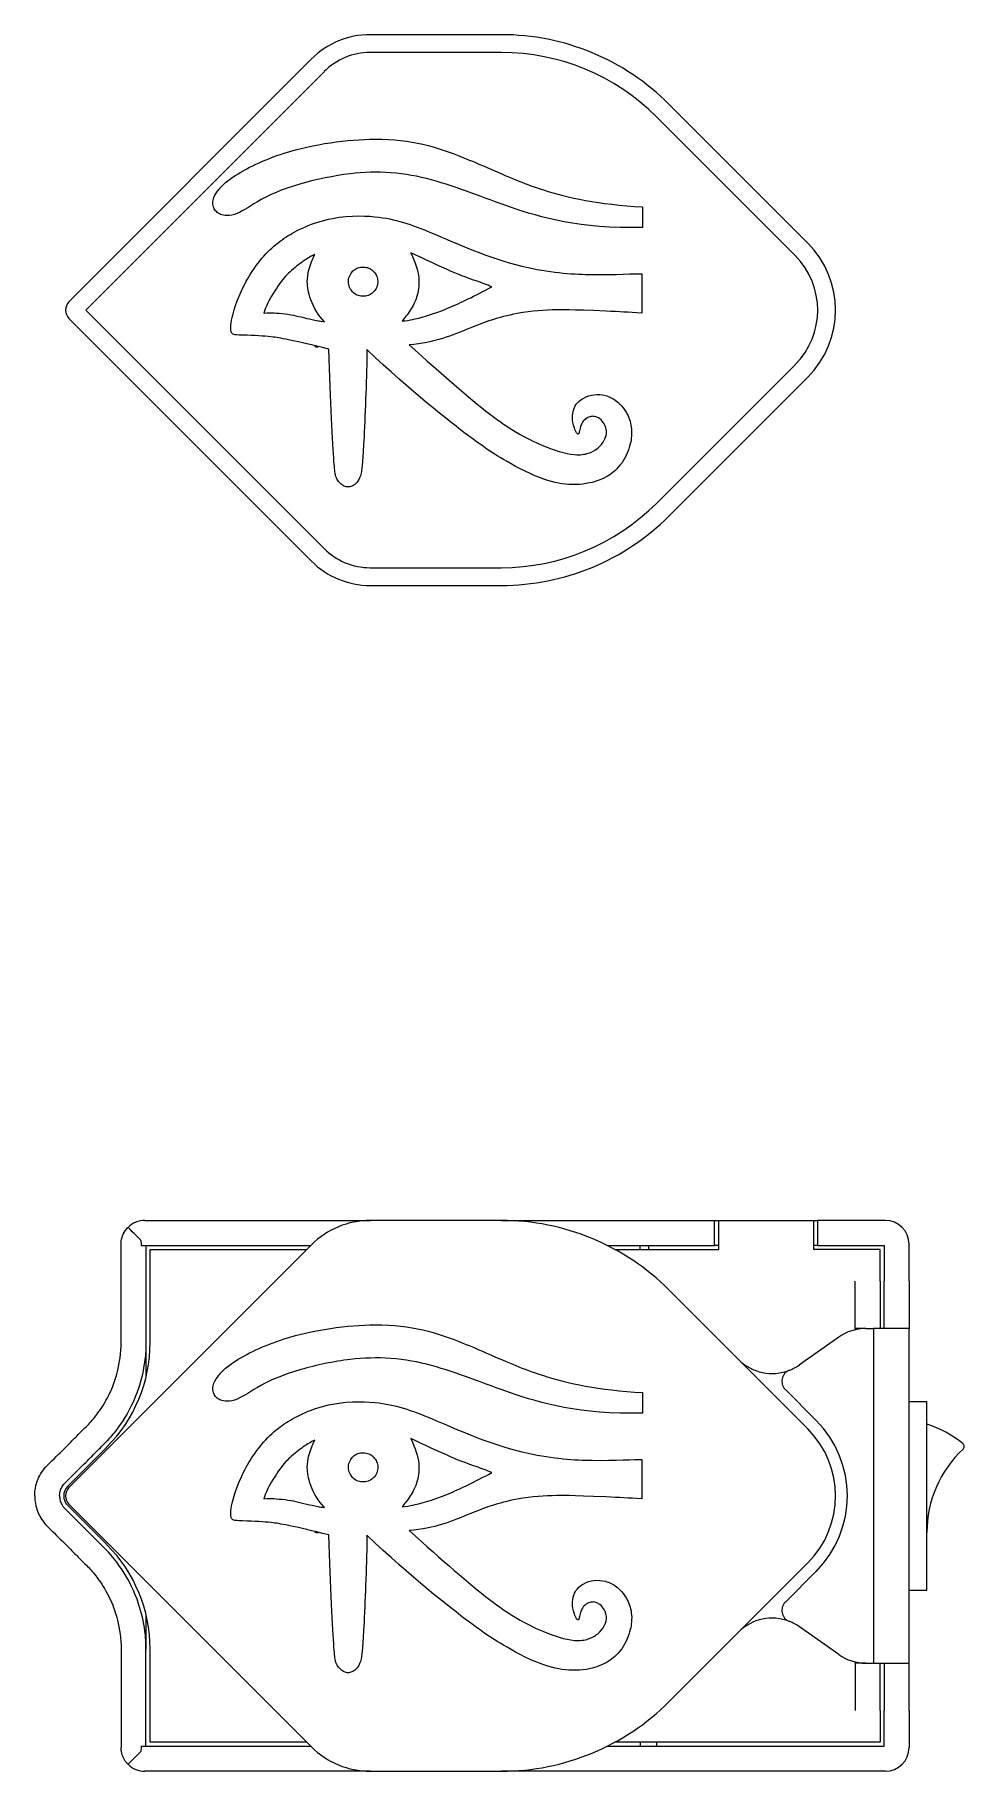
# Model space of a CAD drawing. Header units: millimetres. Extents: x -28 to 51, y -27 to 120.
import ezdxf

# ---------------------------------------------------------------- set-up
doc = ezdxf.new("R2010")
doc.units = ezdxf.units.MM

# ---------------------------------------------------------------- blocks, each defined once
blk = doc.blocks.new('A$C684E0D0A')
at = {"color": 5, "linetype": 'Continuous', "lineweight": 0}
for p, q in [((-96.25, -112.2), (-63.84, -112.2)), ((-52.77, -112.2), (-63.84, -112.2)), ((-52.77, -112.2), (-33.75, -112.2)), ((-98.25, -117.31), (-98.25, -114.2)), ((-72.76, -114.3), (-96.15, -114.3)), ((-96.15, -114.3), (-96.15, -117.31)), ((-95.8, -117.31), (-95.8, -114.65)), ((-95.8, -114.65), (-73.43, -114.65)), ((-76.95, -114.3), (-76.95, -114.65)), ((-75.55, -114.65), (-75.55, -114.3)), ((-27.35, -134.72), (-47.82, -114.25)), ((-33.44, -114.3), (-47.77, -114.3)), ((-47.42, -114.65), (-34.2, -114.65)), ((-34.2, -114.65), (-34.2, -122.5)), ((-98.25, -117.31), (-98.25, -121.31)), ((-96.15, -121.31), (-96.15, -117.31)), ((-95.8, -117.31), (-95.8, -121.31)), ((-93.7, -121.31), (-93.7, -117.31)), ((-77.98, -118.06), (-89.69, -129.77)), ((-98.25, -121.31), (-98.25, -149.54)), ((-95.25, -121.31), (-98.25, -121.31)), ((-94.61, -121.31), (-95.25, -121.31)), ((-95.25, -149.54), (-95.25, -121.31)), ((-94.61, -121.31), (-93.7, -121.31)), ((-93.7, -121.31), (-93.7, -121.42)), ((-92.31, -122.04), (-88.99, -124.38)), ((-33.85, -125.43), (-33.85, -122.5)), ((-90.4, -129.06), (-87.81, -126.47)), ((-99.75, -127.47), (-99.75, -143.37)), ((-98.25, -127.47), (-99.75, -127.47)), ((-27.25, -134.61), (-30.55, -131.31)), ((-75.69, -138.49), (-75.69, -135.16)), ((-47.82, -156.6), (-27.35, -136.13)), ((-27.25, -136.24), (-30.55, -139.54)), ((-90.4, -141.79), (-87.81, -144.38)), ((-89.69, -141.08), (-77.98, -152.79)), ((-98.25, -143.37), (-99.75, -143.37)), ((-75.76, -144.13), (-75.76, -142.4)), ((-33.85, -148.35), (-33.85, -145.41)), ((-92.31, -148.81), (-88.99, -146.47)), ((-34.2, -148.35), (-34.2, -156.2)), ((-98.25, -153.54), (-98.25, -149.54)), ((-98.25, -149.54), (-95.25, -149.54)), ((-96.15, -149.54), (-96.15, -153.54)), ((-95.8, -153.54), (-95.8, -149.54)), ((-94.61, -149.54), (-95.25, -149.54)), ((-94.61, -149.54), (-93.7, -149.54)), ((-93.7, -149.54), (-93.7, -149.43)), ((-93.7, -149.54), (-93.7, -153.54)), ((-98.25, -153.54), (-98.25, -156.65)), ((-96.15, -156.55), (-96.15, -153.54)), ((-95.8, -153.54), (-95.8, -156.2)), ((-90.53, -156.55), (-96.15, -156.55)), ((-95.8, -156.2), (-90.18, -156.2)), ((-90.53, -156.55), (-90.18, -156.55)), ((-90.53, -158.65), (-90.53, -156.55)), ((-90.18, -158.65), (-90.18, -156.2)), ((-82.18, -156.2), (-82.18, -158.65)), ((-73.43, -156.2), (-82.18, -156.2)), ((-82.18, -156.55), (-81.83, -156.55)), ((-81.83, -156.55), (-81.83, -158.65)), ((-72.76, -156.55), (-81.83, -156.55)), ((-76.25, -156.55), (-76.25, -156.2)), ((-75.55, -156.2), (-75.55, -156.55)), ((-33.44, -156.55), (-47.77, -156.55)), ((-34.2, -156.2), (-47.42, -156.2)), ((-96.25, -158.65), (-90.53, -158.65)), ((-90.18, -158.65), (-90.53, -158.65)), ((-82.18, -158.65), (-90.18, -158.65)), ((-81.83, -158.65), (-82.18, -158.65)), ((-63.84, -158.65), (-81.83, -158.65)), ((-63.84, -158.65), (-52.77, -158.65)), ((-33.75, -158.65), (-52.77, -158.65))]:
    blk.add_line(p, q, dxfattribs=at)
for centre, radius, start, end in [((-96.25, -114.2), 2, 90, 180), ((-63.84, -132.2), 20, 90, 135), ((-52.77, -119.2), 7, 45, 90), ((-33.75, -114.2), 2, 45, 90), ((-94.61, -125.31), 4, 54.8851, 90), ((-21.75, -122.5), 12.45, 180, 225), ((-86.69, -121.11), 4, 234.8851, 248.5782), ((-86.69, -121.11), 4, 248.5782, 315), ((-88.51, -125.76), 1, 315, 68.5782), ((-84.04, -135.42), 9, 135, 225), ((-84.04, -135.42), 8, 135, 225), ((-109.38, -132.33), 9.63, 313.0044, 0), ((-28.06, -135.42), 1, 315, 45), ((-28.06, -135.42), 1.15, 315, 45), ((-102.6, -139.59), 0.3, 133.0044, 231.1088), ((-96.75, -132.33), 9.63, 231.1088, 251.8451), ((-21.75, -148.35), 12.45, 135, 180), ((-88.51, -145.09), 1, 291.4218, 45), ((-86.69, -149.74), 4, 111.4218, 125.1149), ((-86.69, -149.74), 4, 45, 111.4218), ((-94.61, -145.54), 4, 270, 305.1149), ((-63.84, -138.65), 20, 225, 270), ((-96.25, -156.65), 2, 180, 270), ((-52.77, -151.65), 7, 270, 315), ((-33.75, -156.65), 2, 270, 315)]:
    blk.add_arc(centre, radius, start, end, dxfattribs=at)
for points in [[(-33.44, -114.3), (-33.44, -114.16), (-33.43, -114.02), (-33.42, -113.87)], [(-33.35, -113.8), (-33.37, -113.82), (-33.4, -113.85), (-33.42, -113.87)], [(-33.35, -113.8), (-33.06, -113.51), (-32.75, -113.2), (-32.33, -112.78)], [(-31.75, -121.31), (-31.75, -119.51), (-31.75, -117.21), (-31.75, -114.2)], [(-33.85, -121.31), (-33.85, -121.71), (-33.85, -122.11), (-33.85, -122.5)], [(-31.75, -122.5), (-31.75, -122.13), (-31.75, -121.74), (-31.75, -121.31)], [(-31.75, -148.35), (-31.75, -150.3), (-31.75, -152.94), (-31.75, -156.65)], [(-33.42, -156.97), (-33.43, -156.83), (-33.44, -156.69), (-33.44, -156.55)], [(-33.42, -156.97), (-33.4, -157), (-33.37, -157.02), (-33.35, -157.05)], [(-33.35, -157.05), (-32.99, -157.41), (-32.65, -157.74), (-32.33, -158.06)]]:
    blk.add_open_spline(points, degree=3, dxfattribs=at)
for points, knots in [([(-32.33, -112.78), (-32.22, -112.9), (-32.12, -113.02), (-31.95, -113.3), (-31.88, -113.46), (-31.81, -113.7), (-31.79, -113.77), (-31.77, -113.92), (-31.76, -113.98), (-31.75, -114.08), (-31.75, -114.11), (-31.75, -114.16), (-31.75, -114.18), (-31.75, -114.2)], [-4.323695, -4.323695, -4.323695, -4.323695, -3.845117, -3.845117, -3.337868, -3.337868, -3.099064, -3.099064, -2.905842, -2.905842, -2.802247, -2.802247, -2.750973, -2.750973, -2.750973, -2.750973]), ([(-33.85, -114.3), (-33.85, -114.83), (-33.85, -115.35), (-33.85, -116.32), (-33.85, -116.76), (-33.85, -117.43), (-33.85, -117.65), (-33.85, -118.22), (-33.85, -118.58), (-33.85, -119.5), (-33.85, -120.06), (-33.85, -120.86), (-33.85, -121.08), (-33.85, -121.31)], [2.406927, 2.406927, 2.406927, 2.406927, 3.982834, 3.982834, 5.310445, 5.310445, 5.974251, 5.974251, 7.03634, 7.03634, 8.735682, 8.735682, 9.422517, 9.422517, 9.422517, 9.422517]), ([(-56.06, -132.49), (-58.91, -129.96), (-61.08, -128.02), (-64.49, -125.42), (-65.85, -124.63), (-68.27, -123.61), (-69.2, -123.3), (-70.52, -123.2), (-70.88, -123.26), (-71.46, -123.45), (-71.73, -123.6), (-72.21, -123.99), (-72.4, -124.22), (-72.6, -124.59), (-72.68, -124.78), (-72.72, -125.17), (-72.71, -125.33), (-72.62, -125.65), (-72.54, -125.81), (-72.33, -126.11), (-72.19, -126.24), (-71.96, -126.38), (-71.85, -126.44), (-71.6, -126.48), (-71.49, -126.47), (-71.27, -126.43), (-71.16, -126.38), (-70.96, -126.26), (-70.85, -126.18), (-70.66, -125.93), (-70.6, -125.81), (-70.51, -125.57), (-70.46, -125.39), (-70.41, -125.18), (-70.41, -125.12), (-70.39, -125.05), (-70.38, -125.03), (-70.36, -125), (-70.36, -124.99), (-70.35, -124.98), (-70.34, -124.98), (-70.32, -124.97), (-70.32, -124.97), (-70.29, -124.97), (-70.28, -124.98), (-70.26, -124.99), (-70.25, -124.99), (-70.22, -125.02), (-70.2, -125.04), (-70.16, -125.12), (-70.06, -125.33), (-69.88, -125.83), (-69.85, -126.11), (-69.84, -126.57), (-69.87, -126.82), (-70.03, -127.28), (-70.13, -127.45), (-70.41, -127.76), (-70.59, -127.9), (-71.08, -128.16), (-71.39, -128.25), (-71.98, -128.32), (-72.31, -128.3), (-72.96, -128.13), (-73.27, -127.97), (-73.86, -127.52), (-74.16, -127.19), (-74.61, -126.42), (-74.75, -126), (-74.88, -125.03), (-74.81, -124.53), (-74.59, -123.58), (-74.34, -123.01), (-73.62, -122), (-73.21, -121.67), (-72.38, -121.16), (-71.84, -120.96), (-70.53, -120.68), (-69.73, -120.67), (-68.23, -120.9), (-67.37, -121.14), (-65.14, -122.14), (-64.02, -122.83), (-62.68, -123.65), (-61.99, -124.14), (-59.39, -126.08), (-56.25, -128.54), (-52.5, -132.1)], [0, 0, 0, 0, 11.43298, 11.43298, 22.319359, 22.319359, 29.258728, 29.258728, 33.542112, 33.542112, 38.111241, 38.111241, 42.664157, 42.664157, 45.338305, 45.338305, 47.212573, 47.212573, 49.230678, 49.230678, 51.503231, 51.503231, 52.832825, 52.832825, 53.803544, 53.803544, 54.87912, 54.87912, 55.900277, 55.900277, 56.848484, 56.848484, 57.99199, 57.99199, 58.658386, 58.658386, 59.011332, 59.011332, 59.237287, 59.237287, 59.476139, 59.476139, 59.736784, 59.736784, 60.087462, 60.087462, 60.44399, 60.44399, 60.772435, 60.772435, 61.509177, 61.509177, 63.185551, 63.185551, 65.236139, 65.236139, 67.120623, 67.120623, 69.330609, 69.330609, 72.632774, 72.632774, 76.6119, 76.6119, 80.869242, 80.869242, 85.686271, 85.686271, 90.218612, 90.218612, 95.871986, 95.871986, 104.639544, 104.639544, 114.121231, 114.121231, 127.305063, 127.305063, 145.438061, 145.438061, 162.531281, 162.531281, 180.233406, 180.233406, 212.58767, 212.58767, 279.810546, 279.810546, 279.810546, 279.810546]), ([(-52.5, -132.1), (-52.47, -129.92), (-52.35, -126.88), (-52.16, -122.77), (-52.11, -122.15), (-51.93, -121.37), (-51.84, -121.16), (-51.63, -120.86), (-51.52, -120.75), (-51.27, -120.59), (-51.15, -120.54), (-50.94, -120.5), (-50.84, -120.5), (-50.63, -120.55), (-50.53, -120.6), (-50.32, -120.74), (-50.2, -120.85), (-49.93, -121.2), (-49.88, -121.37), (-49.8, -121.68), (-49.76, -122.02), (-49.6, -124.15), (-49.45, -127.74), (-49.27, -132.13)], [0, 0, 0, 0, 6.535484, 6.535484, 12.717695, 12.717695, 16.485413, 16.485413, 19.446106, 19.446106, 22.046405, 22.046405, 24.517776, 24.517776, 27.124852, 27.124852, 30.571677, 30.571677, 36.408428, 36.408428, 51.339468, 51.339468, 87.276459, 87.276459, 87.276459, 87.276459]), ([(-33.85, -122.5), (-33.85, -123.01), (-33.82, -123.51), (-33.65, -124.81), (-33.47, -125.6), (-32.88, -127.36), (-32.42, -128.26), (-31.46, -129.79), (-30.99, -130.34), (-30.43, -130.93), (-30.37, -131), (-30.3, -131.06)], [0, 0, 0, 0, 1.468422, 1.468422, 3.817896, 3.817896, 7.220909, 7.220909, 11.265941, 11.265941, 11.747374, 11.747374, 11.747374, 11.747374]), ([(-28.82, -129.57), (-29.08, -129.31), (-29.34, -129.03), (-29.85, -128.38), (-30.15, -127.96), (-30.61, -127.14), (-30.75, -126.87), (-31.1, -126.08), (-31.3, -125.52), (-31.63, -124.2), (-31.75, -123.38), (-31.75, -122.5)], [0, 0, 0, 0, 1.977076, 1.977076, 3.755939, 3.755939, 4.550645, 4.550645, 5.947175, 5.947175, 7.712515, 7.712515, 7.712515, 7.712515]), ([(-25.51, -132.88), (-26.08, -132.32), (-26.53, -131.86), (-27.35, -131.05), (-27.66, -130.74), (-28.21, -130.18), (-28.49, -129.9), (-28.82, -129.57)], [0.052412, 0.052412, 0.052412, 0.052412, 2.56915, 2.56915, 5.391381, 5.391381, 8.457093, 8.457093, 8.457093, 8.457093]), ([(-27, -134.36), (-27.49, -133.88), (-27.97, -133.39), (-28.83, -132.53), (-29.19, -132.17), (-29.69, -131.67), (-29.86, -131.5), (-30.12, -131.25), (-30.21, -131.15), (-30.3, -131.06)], [-5.885947, -5.885947, -5.885947, -5.885947, -3.796436, -3.796436, -1.912933, -1.912933, -0.735743, -0.735743, 0, 0, 0, 0]), ([(-49.27, -132.13), (-46.37, -132.85), (-45.36, -133.05), (-44.08, -133.21), (-43.35, -133.27), (-41.79, -133.32), (-41.53, -133.32), (-41.29, -133.36), (-41.24, -133.38), (-41.16, -133.42), (-41.13, -133.45), (-41.08, -133.52), (-41.05, -133.56), (-41.01, -133.68), (-41, -133.77), (-40.99, -134.03), (-41.01, -134.27), (-41.18, -135.15), (-41.52, -136.31), (-42.37, -137.98), (-42.68, -138.49), (-43.84, -140.17), (-44.74, -140.98), (-46.51, -142.12), (-47.86, -142.83), (-51.15, -143.45), (-52.61, -143.37), (-55.19, -143.05), (-56.47, -142.56), (-60.56, -140.83), (-63.2, -139.64), (-68.17, -138.56), (-70.08, -138.44), (-73.35, -138.39), (-75.24, -138.51), (-75.69, -138.49)], [0, 0, 0, 0, 8.97549, 8.97549, 14.658033, 14.658033, 18.1708, 18.1708, 19.476116, 19.476116, 20.566751, 20.566751, 21.785949, 21.785949, 24.005007, 24.005007, 28.697348, 28.697348, 37.610803, 37.610803, 41.541202, 41.541202, 51.975291, 51.975291, 60.676346, 60.676346, 68.631381, 68.631381, 83.357535, 83.357535, 100.539057, 100.539057, 112.814019, 112.814019, 128.961125, 128.961125, 128.961125, 128.961125]), ([(-75.69, -135.16), (-74.48, -135.25), (-73.87, -135.28), (-69.63, -135.47), (-68.82, -135.45), (-67.52, -135.43), (-66.43, -135.37), (-63.51, -134.83), (-62.39, -134.39), (-59.63, -133.27), (-58.24, -132.67), (-56.06, -132.49)], [0, 0, 0, 0, 3.649116, 3.649116, 12.728932, 12.728932, 39.215764, 39.215764, 74.943434, 74.943434, 126.459779, 126.459779, 126.459779, 126.459779]), ([(-48.1, -132.38), (-48.12, -132.36), (-48.18, -132.33), (-48.3, -132.32), (-48.38, -132.33), (-48.42, -132.34), (-48.42, -132.34)], [0, 0, 0, 0, 0.0769231, 0.1538462, 0.2307692, 0.2328709, 0.2328709, 0.2328709, 0.2328709]), ([(-24.46, -135.42), (-24.46, -135.18), (-24.49, -134.89), (-24.66, -134.17), (-24.82, -133.8), (-25.18, -133.25), (-25.34, -133.05), (-25.51, -132.88)], [10.064952, 10.064952, 10.064952, 10.064952, 10.703962, 10.703962, 11.493641, 11.493641, 12.017484, 12.017484, 12.017484, 12.017484]), ([(-55.47, -134.51), (-55.76, -134.51), (-56.15, -134.59), (-56.83, -134.74), (-57.98, -135.02), (-60.43, -136.04), (-61.52, -136.59), (-63.04, -137.38)], [0, 0, 0, 0, 0.861196, 0.861196, 2.696894, 2.696894, 4.062951, 4.062951, 4.062951, 4.062951]), ([(-56.19, -140.25), (-56.61, -139.41), (-56.81, -138.76), (-56.91, -137.67), (-56.87, -137.17), (-56.59, -136.14), (-56.36, -135.72), (-55.91, -135.04), (-55.65, -134.73), (-55.47, -134.51)], [0, 0, 0, 0, 2.81961, 2.81961, 5.135909, 5.135909, 7.784155, 7.784155, 10.97009, 10.97009, 10.97009, 10.97009]), ([(-43.79, -135.16), (-44.17, -135.21), (-44.42, -135.21), (-44.81, -135.18), (-45.31, -135.14), (-46.27, -135.02), (-46.74, -134.89), (-47.7, -134.66), (-48.01, -134.59), (-48.39, -134.52), (-48.83, -134.44), (-48.91, -134.45)], [0, 0, 0, 0, 1.133747, 1.133747, 1.768993, 1.768993, 3.347301, 3.347301, 3.974353, 3.974353, 3.993312, 3.993312, 3.993312, 3.993312]), ([(-48.91, -134.45), (-48.38, -135.01), (-48.04, -135.55), (-47.53, -136.92), (-47.46, -137.37), (-47.47, -138.15), (-47.52, -138.5), (-47.72, -139.27), (-47.9, -139.71), (-48.1, -140.12)], [0, 0, 0, 0, 2.316932, 2.316932, 4.272324, 4.272324, 5.835317, 5.835317, 7.889616, 7.889616, 7.889616, 7.889616]), ([(-26.56, -135.42), (-26.56, -135.28), (-26.58, -135.15), (-26.65, -134.89), (-26.7, -134.77), (-26.81, -134.6), (-26.85, -134.53), (-26.93, -134.43), (-26.97, -134.4), (-27, -134.36)], [-1.569911, -1.569911, -1.569911, -1.569911, -1.012593, -1.012593, -0.510221, -0.510221, -0.196239, -0.196239, 0, 0, 0, 0]), ([(-48.1, -140.12), (-47.74, -139.95), (-47.48, -139.79), (-46.99, -139.45), (-46.53, -139.12), (-45.79, -138.47), (-45.48, -138.14), (-44.77, -137.15), (-44.36, -136.47), (-43.93, -135.64), (-43.86, -135.41), (-43.79, -135.16)], [0, 0, 0, 0, 1.187532, 1.187532, 1.905921, 1.905921, 2.537739, 2.537739, 3.177039, 3.177039, 3.793664, 3.793664, 3.793664, 3.793664]), ([(-26.56, -135.42), (-26.56, -135.47), (-26.56, -135.52), (-26.58, -135.65), (-26.59, -135.73), (-26.64, -135.93), (-26.69, -136.04), (-26.82, -136.27), (-26.9, -136.39), (-27, -136.48)], [0, 0, 0, 0, 0.196407, 0.196407, 0.510658, 0.510658, 1.013461, 1.013461, 1.571257, 1.571257, 1.571257, 1.571257]), ([(-24.46, -135.42), (-24.46, -135.67), (-24.49, -135.96), (-24.66, -136.68), (-24.82, -137.05), (-25.18, -137.6), (-25.34, -137.8), (-25.51, -137.97)], [10.064952, 10.064952, 10.064952, 10.064952, 10.703962, 10.703962, 11.493641, 11.493641, 12.017484, 12.017484, 12.017484, 12.017484]), ([(-63.04, -137.38), (-62.62, -137.57), (-62.17, -137.73), (-61.15, -138.09), (-60.49, -138.31), (-58.72, -139.08), (-57.31, -139.74), (-56.19, -140.25)], [0, 0, 0, 0, 1.364309, 1.364309, 3.061944, 3.061944, 4.550524, 4.550524, 4.550524, 4.550524]), ([(-52.19, -139.04), (-52.04, -139.05), (-51.88, -139.04), (-51.61, -138.95), (-51.5, -138.89), (-51.28, -138.7), (-51.19, -138.59), (-51.05, -138.35), (-50.98, -138.19), (-50.93, -137.87), (-50.94, -137.72), (-51, -137.42), (-51.07, -137.26), (-51.23, -137.02), (-51.33, -136.89), (-51.59, -136.72), (-51.72, -136.66), (-52.01, -136.59), (-52.19, -136.58), (-52.54, -136.63), (-52.69, -136.69), (-52.95, -136.84), (-53.07, -136.95), (-53.24, -137.17), (-53.32, -137.31), (-53.41, -137.65), (-53.42, -137.82), (-53.39, -138.13), (-53.34, -138.27), (-53.19, -138.53), (-53.1, -138.64), (-52.87, -138.85), (-52.77, -138.92), (-52.59, -139), (-52.52, -139.02), (-52.36, -139.05), (-52.28, -139.05), (-52.19, -139.04)], [0, 0, 0, 0, 0.465076, 0.465076, 0.849066, 0.849066, 1.330088, 1.330088, 2.0565, 2.0565, 2.709882, 2.709882, 3.407299, 3.407299, 3.97907, 3.97907, 4.441788, 4.441788, 4.960368, 4.960368, 5.453194, 5.453194, 5.932253, 5.932253, 6.340582, 6.340582, 6.690463, 6.690463, 7.012048, 7.012048, 7.334159, 7.334159, 7.660642, 7.660642, 7.857939, 7.857939, 8.084951, 8.084951, 8.084951, 8.084951]), ([(-27, -136.48), (-27.17, -136.66), (-27.34, -136.83), (-27.79, -137.28), (-28.06, -137.55), (-28.73, -138.21), (-29.1, -138.59), (-29.77, -139.25), (-30.04, -139.53), (-30.3, -139.79)], [0, 0, 0, 0, 0.736052, 0.736052, 1.913734, 1.913734, 3.798026, 3.798026, 5.888412, 5.888412, 5.888412, 5.888412]), ([(-25.51, -137.97), (-26.08, -138.53), (-26.53, -138.98), (-27.35, -139.8), (-27.66, -140.11), (-28.21, -140.67), (-28.49, -140.95), (-28.82, -141.27)], [0.052412, 0.052412, 0.052412, 0.052412, 2.56915, 2.56915, 5.391381, 5.391381, 8.457093, 8.457093, 8.457093, 8.457093]), ([(-33.85, -148.35), (-33.85, -146.89), (-33.57, -145.44), (-32.7, -143.06), (-32.18, -142.16), (-31.41, -141.04), (-31.13, -140.69), (-30.67, -140.17), (-30.5, -139.98), (-30.3, -139.79)], [-11.736977, -11.736977, -11.736977, -11.736977, -7.522669, -7.522669, -3.814518, -3.814518, -1.467122, -1.467122, 0, 0, 0, 0]), ([(-28.82, -141.27), (-29.08, -141.53), (-29.34, -141.82), (-29.85, -142.47), (-30.15, -142.88), (-30.61, -143.71), (-30.75, -143.97), (-31.1, -144.77), (-31.3, -145.33), (-31.63, -146.65), (-31.75, -147.46), (-31.75, -148.35)], [0, 0, 0, 0, 1.977076, 1.977076, 3.755939, 3.755939, 4.550645, 4.550645, 5.947175, 5.947175, 7.712515, 7.712515, 7.712515, 7.712515]), ([(-75.76, -142.4), (-70.44, -142.27), (-67.17, -143.22), (-63.64, -144.45), (-62.33, -144.94), (-58.95, -146.17), (-56.94, -146.84), (-53.35, -147.09), (-52.23, -147.06), (-49.71, -146.76), (-48.24, -146.45), (-45.18, -145.57), (-44.24, -145.11), (-42.68, -144.25), (-42.11, -143.81), (-41.24, -143.46), (-40.95, -143.4), (-40.49, -143.4), (-40.3, -143.43), (-40.01, -143.56), (-39.89, -143.63), (-39.7, -143.82), (-39.62, -143.93), (-39.52, -144.18), (-39.5, -144.31), (-39.5, -144.61), (-39.53, -144.77), (-39.68, -145.17), (-39.83, -145.4), (-40.18, -145.83), (-40.52, -146.19), (-42.29, -147.39), (-43.81, -148.12), (-47.99, -149.45), (-50.86, -149.83), (-56.28, -149.85), (-58.37, -149.21), (-61.34, -148.01), (-61.91, -147.76), (-64.83, -146.5), (-65.92, -146.03), (-69.42, -144.91), (-72.04, -144.34), (-75.76, -144.13)], [0, 0, 0, 0, 15.955999, 15.955999, 21.973822, 21.973822, 36.88174, 36.88174, 43.878037, 43.878037, 52.144403, 52.144403, 63.031708, 63.031708, 78.102971, 78.102971, 86.066674, 86.066674, 92.151841, 92.151841, 97.045105, 97.045105, 101.513244, 101.513244, 106.154457, 106.154457, 111.834431, 111.834431, 120.71953, 120.71953, 130.659816, 130.659816, 145.819067, 145.819067, 167.712785, 167.712785, 196.537003, 196.537003, 206.057347, 206.057347, 223.015371, 223.015371, 246.368677, 246.368677, 246.368677, 246.368677]), ([(-33.85, -156.55), (-33.85, -156.09), (-33.85, -155.64), (-33.85, -154.05), (-33.85, -152.92), (-33.85, -151.08), (-33.85, -150.37), (-33.85, -149.22), (-33.85, -148.78), (-33.85, -148.35)], [-8.213963, -8.213963, -8.213963, -8.213963, -6.850474, -6.850474, -3.451789, -3.451789, -1.327611, -1.327611, 0, 0, 0, 0]), ([(-31.75, -156.65), (-31.75, -156.66), (-31.75, -156.67), (-31.75, -156.72), (-31.75, -156.75), (-31.76, -156.84), (-31.76, -156.89), (-31.8, -157.13), (-31.85, -157.31), (-32.02, -157.69), (-32.15, -157.88), (-32.32, -158.05), (-32.33, -158.06), (-32.33, -158.06)], [-2.753214, -2.753214, -2.753214, -2.753214, -2.71651, -2.71651, -2.618703, -2.618703, -2.451469, -2.451469, -1.89433, -1.89433, -1.211444, -1.211444, -1.179815, -1.179815, -1.179815, -1.179815])]:
    blk.add_open_spline(points, degree=3, knots=knots, dxfattribs=at)

msp = doc.modelspace()

# ---------------------------------------------------------------- linework, layer by layer
at = {"color": 5, "linetype": 'Continuous', "lineweight": 0}
for p, q in [((11.65, 119.61), (0.58, 119.61)), ((-4.37, 117.56), (-24.84, 97.09)), ((37.5, 102.04), (25.79, 113.75)), ((23.57, 105.09), (23.57, 103.36)), ((23.5, 99.45), (23.5, 96.12)), ((-24.84, 95.67), (-4.37, 75.21)), ((25.79, 79.01), (37.5, 90.72)), ((0.58, 73.16), (11.65, 73.16))]:
    msp.add_line(p, q, dxfattribs=at)
at = {"color": 1, "linetype": 'Continuous', "lineweight": 0}
for p, q in [((11.65, 118.11), (0.58, 118.11)), ((-3.31, 116.49), (-23.42, 96.38)), ((36.44, 100.98), (24.73, 112.69)), ((-23.42, 96.38), (-3.31, 76.27)), ((24.73, 80.07), (36.44, 91.78)), ((0.58, 74.66), (11.65, 74.66))]:
    msp.add_line(p, q, dxfattribs=at)
at = {"color": 5, "linetype": 'Continuous', "lineweight": 0}
for centre, radius, start, end in [((0.58, 112.61), 7, 90, 135), ((11.65, 99.61), 20, 45, 90), ((31.85, 96.38), 8, 315, 45), ((-24.13, 96.38), 1, 135, 225), ((11.65, 93.16), 20, 270, 315), ((0.58, 80.16), 7, 225, 270)]:
    msp.add_arc(centre, radius, start, end, dxfattribs=at)
at = {"color": 1, "linetype": 'Continuous', "lineweight": 0}
for centre, radius, start, end in [((0.58, 112.61), 5.5, 90, 135), ((11.65, 99.61), 18.5, 45, 90), ((31.85, 96.38), 6.5, 315, 45), ((11.65, 93.16), 18.5, 270, 315), ((0.58, 80.16), 5.5, 225, 270)]:
    msp.add_arc(centre, radius, start, end, dxfattribs=at)
at = {"color": 5, "linetype": 'Continuous', "lineweight": 0}
for points, knots in [([(23.57, 103.36), (18.25, 103.22), (14.98, 104.17), (11.45, 105.41), (10.14, 105.89), (6.75, 107.12), (4.75, 107.79), (1.16, 108.05), (0.04, 108.01), (-2.48, 107.71), (-3.95, 107.41), (-7.01, 106.53), (-7.96, 106.06), (-9.51, 105.21), (-10.08, 104.76), (-10.95, 104.41), (-11.24, 104.35), (-11.7, 104.36), (-11.89, 104.39), (-12.18, 104.51), (-12.3, 104.59), (-12.49, 104.78), (-12.57, 104.89), (-12.67, 105.13), (-12.69, 105.27), (-12.69, 105.57), (-12.66, 105.73), (-12.51, 106.13), (-12.36, 106.36), (-12.01, 106.78), (-11.67, 107.14), (-9.9, 108.34), (-8.38, 109.08), (-4.2, 110.4), (-1.33, 110.79), (4.09, 110.81), (6.18, 110.16), (9.15, 108.96), (9.72, 108.72), (12.63, 107.46), (13.73, 106.98), (17.23, 105.87), (19.85, 105.29), (23.57, 105.09)], [0, 0, 0, 0, 15.955999, 15.955999, 21.973822, 21.973822, 36.88174, 36.88174, 43.878037, 43.878037, 52.144403, 52.144403, 63.031708, 63.031708, 78.102971, 78.102971, 86.066674, 86.066674, 92.151841, 92.151841, 97.045105, 97.045105, 101.513244, 101.513244, 106.154457, 106.154457, 111.834431, 111.834431, 120.71953, 120.71953, 130.659816, 130.659816, 145.819067, 145.819067, 167.712785, 167.712785, 196.537003, 196.537003, 206.057347, 206.057347, 223.015371, 223.015371, 246.368677, 246.368677, 246.368677, 246.368677]), ([(-2.92, 93.09), (-5.82, 93.81), (-6.83, 94.01), (-8.11, 94.17), (-8.84, 94.23), (-10.4, 94.28), (-10.66, 94.28), (-10.9, 94.32), (-10.95, 94.33), (-11.03, 94.38), (-11.06, 94.4), (-11.12, 94.47), (-11.14, 94.52), (-11.18, 94.64), (-11.19, 94.73), (-11.2, 94.99), (-11.18, 95.22), (-11.01, 96.11), (-10.67, 97.27), (-9.82, 98.94), (-9.51, 99.45), (-8.35, 101.13), (-7.45, 101.94), (-5.68, 103.08), (-4.33, 103.79), (-1.04, 104.41), (0.41, 104.33), (3, 104.01), (4.28, 103.52), (8.37, 101.79), (11.01, 100.6), (15.98, 99.51), (17.89, 99.4), (21.16, 99.35), (23.05, 99.47), (23.5, 99.45)], [0, 0, 0, 0, 8.97549, 8.97549, 14.658033, 14.658033, 18.1708, 18.1708, 19.476116, 19.476116, 20.566751, 20.566751, 21.785949, 21.785949, 24.005007, 24.005007, 28.697348, 28.697348, 37.610803, 37.610803, 41.541202, 41.541202, 51.975291, 51.975291, 60.676346, 60.676346, 68.631381, 68.631381, 83.357535, 83.357535, 100.539057, 100.539057, 112.814019, 112.814019, 128.961125, 128.961125, 128.961125, 128.961125]), ([(-3.28, 95.4), (-3.81, 95.96), (-4.16, 96.51), (-4.66, 97.88), (-4.73, 98.32), (-4.72, 99.11), (-4.67, 99.45), (-4.47, 100.23), (-4.29, 100.67), (-4.09, 101.08)], [0, 0, 0, 0, 2.316932, 2.316932, 4.272324, 4.272324, 5.835317, 5.835317, 7.889616, 7.889616, 7.889616, 7.889616]), ([(4, 101.21), (4.42, 100.37), (4.62, 99.72), (4.72, 98.63), (4.68, 98.12), (4.4, 97.1), (4.17, 96.68), (3.72, 96), (3.46, 95.69), (3.28, 95.47)], [0, 0, 0, 0, 2.81961, 2.81961, 5.135909, 5.135909, 7.784155, 7.784155, 10.97009, 10.97009, 10.97009, 10.97009]), ([(3.28, 95.47), (3.57, 95.47), (3.96, 95.55), (4.64, 95.69), (5.79, 95.98), (8.24, 97), (9.33, 97.55), (10.85, 98.34)], [0, 0, 0, 0, 0.861196, 0.861196, 2.696894, 2.696894, 4.062951, 4.062951, 4.062951, 4.062951]), ([(-8.4, 96.12), (-8.02, 96.17), (-7.77, 96.17), (-7.38, 96.14), (-6.88, 96.1), (-5.92, 95.98), (-5.45, 95.85), (-4.49, 95.62), (-4.18, 95.55), (-3.8, 95.48), (-3.36, 95.39), (-3.28, 95.4)], [0, 0, 0, 0, 1.133747, 1.133747, 1.768993, 1.768993, 3.347301, 3.347301, 3.974353, 3.974353, 3.993312, 3.993312, 3.993312, 3.993312]), ([(23.5, 96.12), (22.29, 96.21), (21.68, 96.24), (17.44, 96.43), (16.63, 96.41), (15.33, 96.39), (14.24, 96.32), (11.32, 95.78), (10.2, 95.34), (7.44, 94.23), (6.05, 93.63), (3.87, 93.45)], [0, 0, 0, 0, 3.649116, 3.649116, 12.728932, 12.728932, 39.215764, 39.215764, 74.943434, 74.943434, 126.459779, 126.459779, 126.459779, 126.459779]), ([(-4.09, 93.34), (-4.07, 93.32), (-4.01, 93.29), (-3.89, 93.27), (-3.81, 93.28), (-3.77, 93.3), (-3.77, 93.3)], [0, 0, 0, 0, 0.0769231, 0.1538462, 0.2307692, 0.2328709, 0.2328709, 0.2328709, 0.2328709]), ([(0.31, 93.05), (0.28, 90.88), (0.16, 87.83), (-0.03, 83.73), (-0.08, 83.11), (-0.26, 82.32), (-0.35, 82.12), (-0.56, 81.82), (-0.67, 81.7), (-0.92, 81.54), (-1.04, 81.5), (-1.25, 81.46), (-1.35, 81.46), (-1.56, 81.51), (-1.66, 81.55), (-1.87, 81.69), (-1.99, 81.8), (-2.26, 82.16), (-2.31, 82.33), (-2.39, 82.64), (-2.43, 82.98), (-2.59, 85.11), (-2.74, 88.7), (-2.92, 93.09)], [0, 0, 0, 0, 6.535484, 6.535484, 12.717695, 12.717695, 16.485413, 16.485413, 19.446106, 19.446106, 22.046405, 22.046405, 24.517776, 24.517776, 27.124852, 27.124852, 30.571677, 30.571677, 36.408428, 36.408428, 51.339468, 51.339468, 87.276459, 87.276459, 87.276459, 87.276459])]:
    msp.add_open_spline(points, degree=3, knots=knots, dxfattribs=at)
at = {"color": 5, "linetype": 'Continuous', "lineweight": 0, "extrusion": (3.5e-15, -3.1e-15, -1)}
msp.add_open_spline([(-4.09, 101.08), (-4.45, 100.91), (-4.71, 100.75), (-5.2, 100.4), (-5.66, 100.08), (-6.4, 99.43), (-6.71, 99.1), (-7.42, 98.11), (-7.83, 97.43), (-8.26, 96.59), (-8.33, 96.37), (-8.4, 96.12)], degree=3, knots=[0, 0, 0, 0, 1.187532, 1.187532, 1.905921, 1.905921, 2.537739, 2.537739, 3.177039, 3.177039, 3.793664, 3.793664, 3.793664, 3.793664], dxfattribs=at)
at = {"color": 5, "linetype": 'Continuous', "lineweight": 0, "extrusion": (-1.72e-14, -4.13e-14, -1)}
msp.add_open_spline([(10.85, 98.34), (10.43, 98.53), (9.98, 98.69), (8.96, 99.04), (8.3, 99.27), (6.53, 100.03), (5.12, 100.7), (4, 101.21)], degree=3, knots=[0, 0, 0, 0, 1.364309, 1.364309, 3.061944, 3.061944, 4.550524, 4.550524, 4.550524, 4.550524], dxfattribs=at)
at = {"color": 5, "linetype": 'Continuous', "lineweight": 0, "extrusion": (0, -1e-16, -1)}
for points, knots in [([(0, 100), (-0.15, 100.01), (-0.31, 100), (-0.58, 99.91), (-0.69, 99.84), (-0.91, 99.66), (-1, 99.54), (-1.15, 99.3), (-1.21, 99.15), (-1.26, 98.83), (-1.25, 98.68), (-1.19, 98.37), (-1.13, 98.22), (-0.96, 97.97), (-0.86, 97.85), (-0.6, 97.67), (-0.47, 97.62), (-0.18, 97.55), (0, 97.54), (0.35, 97.59), (0.5, 97.64), (0.76, 97.8), (0.88, 97.91), (1.05, 98.13), (1.13, 98.26), (1.22, 98.61), (1.23, 98.78), (1.19, 99.09), (1.15, 99.23), (1, 99.49), (0.91, 99.6), (0.68, 99.8), (0.58, 99.88), (0.4, 99.95), (0.33, 99.98), (0.17, 100), (0.08, 100.01), (0, 100)], [0, 0, 0, 0, 0.465076, 0.465076, 0.849066, 0.849066, 1.330088, 1.330088, 2.0565, 2.0565, 2.709882, 2.709882, 3.407299, 3.407299, 3.97907, 3.97907, 4.441788, 4.441788, 4.960368, 4.960368, 5.453194, 5.453194, 5.932253, 5.932253, 6.340582, 6.340582, 6.690463, 6.690463, 7.012048, 7.012048, 7.334159, 7.334159, 7.660642, 7.660642, 7.857939, 7.857939, 8.084951, 8.084951, 8.084951, 8.084951]), ([(3.87, 93.45), (6.72, 90.92), (8.89, 88.98), (12.3, 86.37), (13.66, 85.59), (16.08, 84.56), (17.01, 84.26), (18.33, 84.15), (18.69, 84.22), (19.27, 84.4), (19.54, 84.55), (20.02, 84.94), (20.21, 85.17), (20.41, 85.55), (20.49, 85.74), (20.53, 86.13), (20.52, 86.29), (20.43, 86.61), (20.35, 86.77), (20.14, 87.07), (20, 87.2), (19.77, 87.34), (19.66, 87.39), (19.41, 87.43), (19.3, 87.43), (19.08, 87.39), (18.97, 87.34), (18.77, 87.22), (18.66, 87.13), (18.47, 86.89), (18.41, 86.77), (18.32, 86.53), (18.27, 86.35), (18.22, 86.13), (18.21, 86.08), (18.2, 86.01), (18.19, 85.98), (18.17, 85.96), (18.17, 85.95), (18.16, 85.94), (18.15, 85.94), (18.13, 85.93), (18.12, 85.93), (18.1, 85.93), (18.09, 85.93), (18.07, 85.94), (18.06, 85.95), (18.03, 85.98), (18.01, 86), (17.97, 86.08), (17.87, 86.29), (17.69, 86.78), (17.66, 87.07), (17.65, 87.52), (17.68, 87.78), (17.83, 88.24), (17.94, 88.41), (18.22, 88.72), (18.4, 88.85), (18.89, 89.12), (19.2, 89.2), (19.79, 89.28), (20.12, 89.26), (20.77, 89.09), (21.08, 88.92), (21.67, 88.47), (21.97, 88.15), (22.42, 87.37), (22.56, 86.96), (22.68, 85.99), (22.62, 85.49), (22.4, 84.53), (22.15, 83.97), (21.43, 82.96), (21.02, 82.63), (20.19, 82.12), (19.65, 81.92), (18.34, 81.64), (17.54, 81.63), (16.04, 81.85), (15.18, 82.1), (12.95, 83.1), (11.83, 83.78), (10.49, 84.61), (9.8, 85.1), (7.2, 87.03), (4.06, 89.5), (0.31, 93.05)], [0, 0, 0, 0, 11.43298, 11.43298, 22.319359, 22.319359, 29.258728, 29.258728, 33.542112, 33.542112, 38.111241, 38.111241, 42.664157, 42.664157, 45.338305, 45.338305, 47.212573, 47.212573, 49.230678, 49.230678, 51.503231, 51.503231, 52.832825, 52.832825, 53.803544, 53.803544, 54.87912, 54.87912, 55.900277, 55.900277, 56.848484, 56.848484, 57.99199, 57.99199, 58.658386, 58.658386, 59.011332, 59.011332, 59.237287, 59.237287, 59.476139, 59.476139, 59.736784, 59.736784, 60.087462, 60.087462, 60.44399, 60.44399, 60.772435, 60.772435, 61.509177, 61.509177, 63.185551, 63.185551, 65.236139, 65.236139, 67.120623, 67.120623, 69.330609, 69.330609, 72.632774, 72.632774, 76.6119, 76.6119, 80.869242, 80.869242, 85.686271, 85.686271, 90.218612, 90.218612, 95.871986, 95.871986, 104.639544, 104.639544, 114.121231, 114.121231, 127.305063, 127.305063, 145.438061, 145.438061, 162.531281, 162.531281, 180.233406, 180.233406, 212.58767, 212.58767, 279.810546, 279.810546, 279.810546, 279.810546])]:
    msp.add_open_spline(points, degree=3, knots=knots, dxfattribs=at)

# ---------------------------------------------------------------- block references
at = {"color": 177, "rotation": 180}
msp.add_blockref('A$C684E0D0A', (-52.19, -139.04), dxfattribs=at)

doc.saveas('drawing.dxf')
